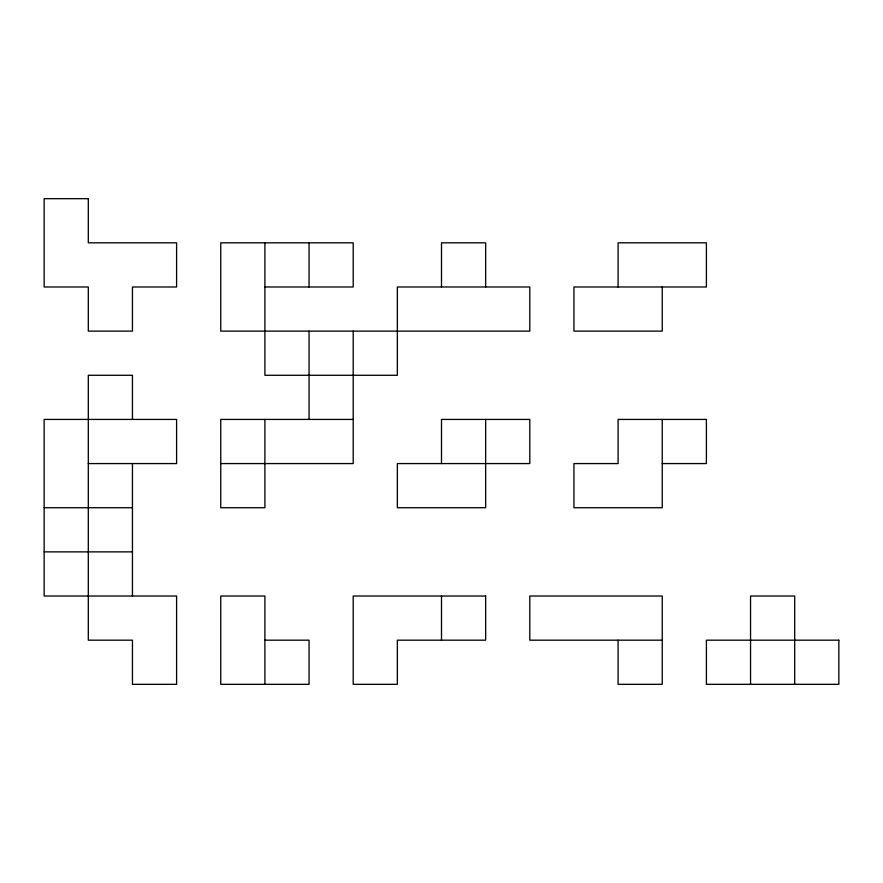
<?xml version="1.0" encoding="UTF-8"?>
<svg xmlns="http://www.w3.org/2000/svg" width="883" height="883" viewBox="0 0 883 883"><rect width="100%" height="100%" fill="white"/><g stroke="black" fill="none" stroke-linecap="round" stroke-linejoin="round"><path stroke-width="1.32" d="M264.9 286.975L353.2 286.975L353.2 242.825L220.75 242.825L220.75 331.125L529.8 331.125L529.8 286.975L397.35 286.975L397.35 375.275L264.9 375.275L264.9 242.825M353.2 419.425L220.75 419.425L220.75 507.725L264.9 507.725L264.9 419.425M88.3 463.575L176.6 463.575L176.6 419.425L44.15 419.425L44.15 596.025L176.6 596.025L176.6 684.325L132.45 684.325L132.45 640.175L88.3 640.175L88.3 375.275L132.45 375.275L132.45 419.425M220.75 463.575L353.2 463.575L353.2 331.125M662.25 463.575L706.4 463.575L706.4 419.425L618.1 419.425L618.1 463.575L573.95 463.575L573.95 507.725L662.25 507.725L662.25 419.425M44.15 507.725L132.45 507.725M44.15 551.875L132.45 551.875M264.9 640.175L309.05 640.175L309.05 684.325L220.75 684.325L220.75 596.025L264.9 596.025L264.9 684.325M662.25 640.175L529.8 640.175L529.8 596.025L662.25 596.025L662.25 684.325L618.1 684.325L618.1 640.175M794.7 684.325L794.7 596.025L750.55 596.025L750.55 684.325M662.25 286.975L662.25 331.125L573.95 331.125L573.95 286.975L706.4 286.975L706.4 242.825L618.1 242.825L618.1 286.975M485.65 286.975L485.65 242.825L441.5 242.825L441.5 286.975M485.65 419.425L485.65 507.725L397.35 507.725L397.35 463.575L529.8 463.575L529.8 419.425L441.5 419.425L441.5 463.575M441.5 596.025L441.5 640.175M309.05 242.825L309.05 286.975M309.05 331.125L309.05 419.425M132.45 463.575L132.45 596.025M88.3 198.675L44.15 198.675L44.15 286.975L88.3 286.975L88.3 331.125L132.45 331.125L132.45 286.975L176.6 286.975L176.6 242.825L88.3 242.825L88.3 198.675M485.65 596.025L353.2 596.025L353.2 684.325L397.35 684.325L397.35 640.175L485.65 640.175L485.65 596.025M838.85 640.175L706.4 640.175L706.4 684.325L838.85 684.325L838.85 640.175"/></g></svg>
